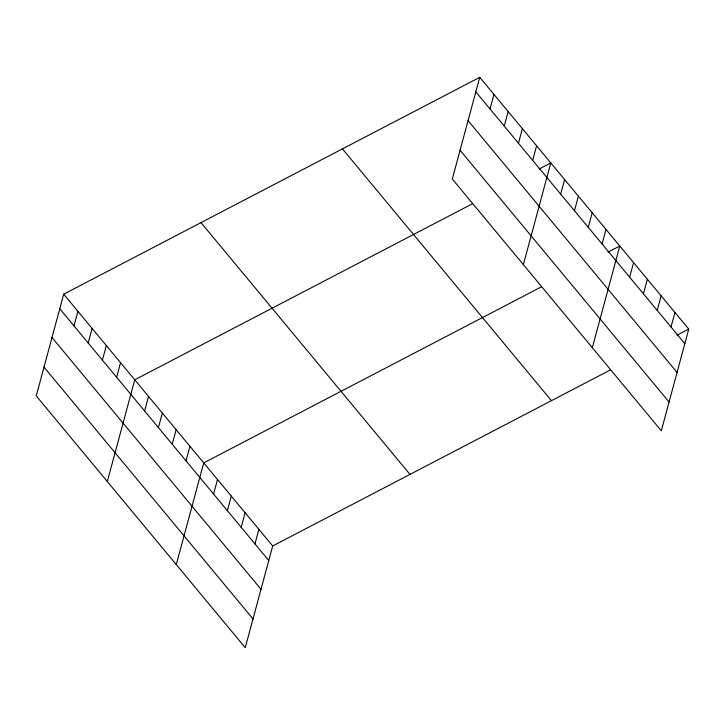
<?xml version="1.0" encoding="UTF-8"?>
<svg xmlns="http://www.w3.org/2000/svg" width="725" height="725" viewBox="0 0 725 725"><rect width="100%" height="100%" fill="white"/><g stroke="black" fill="none" stroke-linecap="round" stroke-linejoin="round"><path stroke-width="1.09" d="M479.751 77.312L452.309 179.021L661.309 430.804L688.75 329.087L479.751 77.312L63.691 294.196L36.25 395.913L245.249 647.688L272.691 545.979L610.296 369.986M73.977 325.878L77.91 311.315M88.187 342.998L92.12 328.434M102.406 360.117L106.33 345.562M116.616 377.236L120.54 362.681M107.309 481.518L134.75 379.8L472.356 203.816M144.619 410.975L148.552 396.421M158.413 427.596L162.346 413.032M172.206 444.208L176.139 429.653M185.999 460.828L189.932 446.274M176.284 564.603L203.725 462.885L541.321 286.901M213.594 494.06L217.518 479.506M227.387 510.681L231.311 496.127M241.18 527.302L245.104 512.738M254.973 543.913L258.897 529.359M490.037 108.986L493.961 94.431M504.247 126.105L508.171 111.55M518.457 143.233L522.39 128.669M532.667 160.352L536.6 145.797M523.368 264.625L550.81 162.917L539.037 169.052M560.679 194.092L564.603 179.528M574.472 210.703L578.396 196.149M588.265 227.324L592.189 212.769M602.058 243.944L605.982 229.381M592.334 347.719L619.784 246.002L608.012 252.137M629.644 277.177L633.577 262.622M643.438 293.797L647.371 279.234M657.231 310.409L661.164 295.854M671.024 327.029L674.957 312.475M676.978 335.222L688.75 329.087M475.817 91.867L684.826 343.65M468.06 120.631L677.059 372.405M460.067 150.265L669.066 402.04M342.454 148.879L551.453 400.662M200.997 222.62L409.997 474.404M63.691 294.196L272.691 545.979M59.767 308.75L268.767 560.534M52.01 337.515L261.009 589.298M44.008 367.149L253.007 618.933"/></g></svg>
